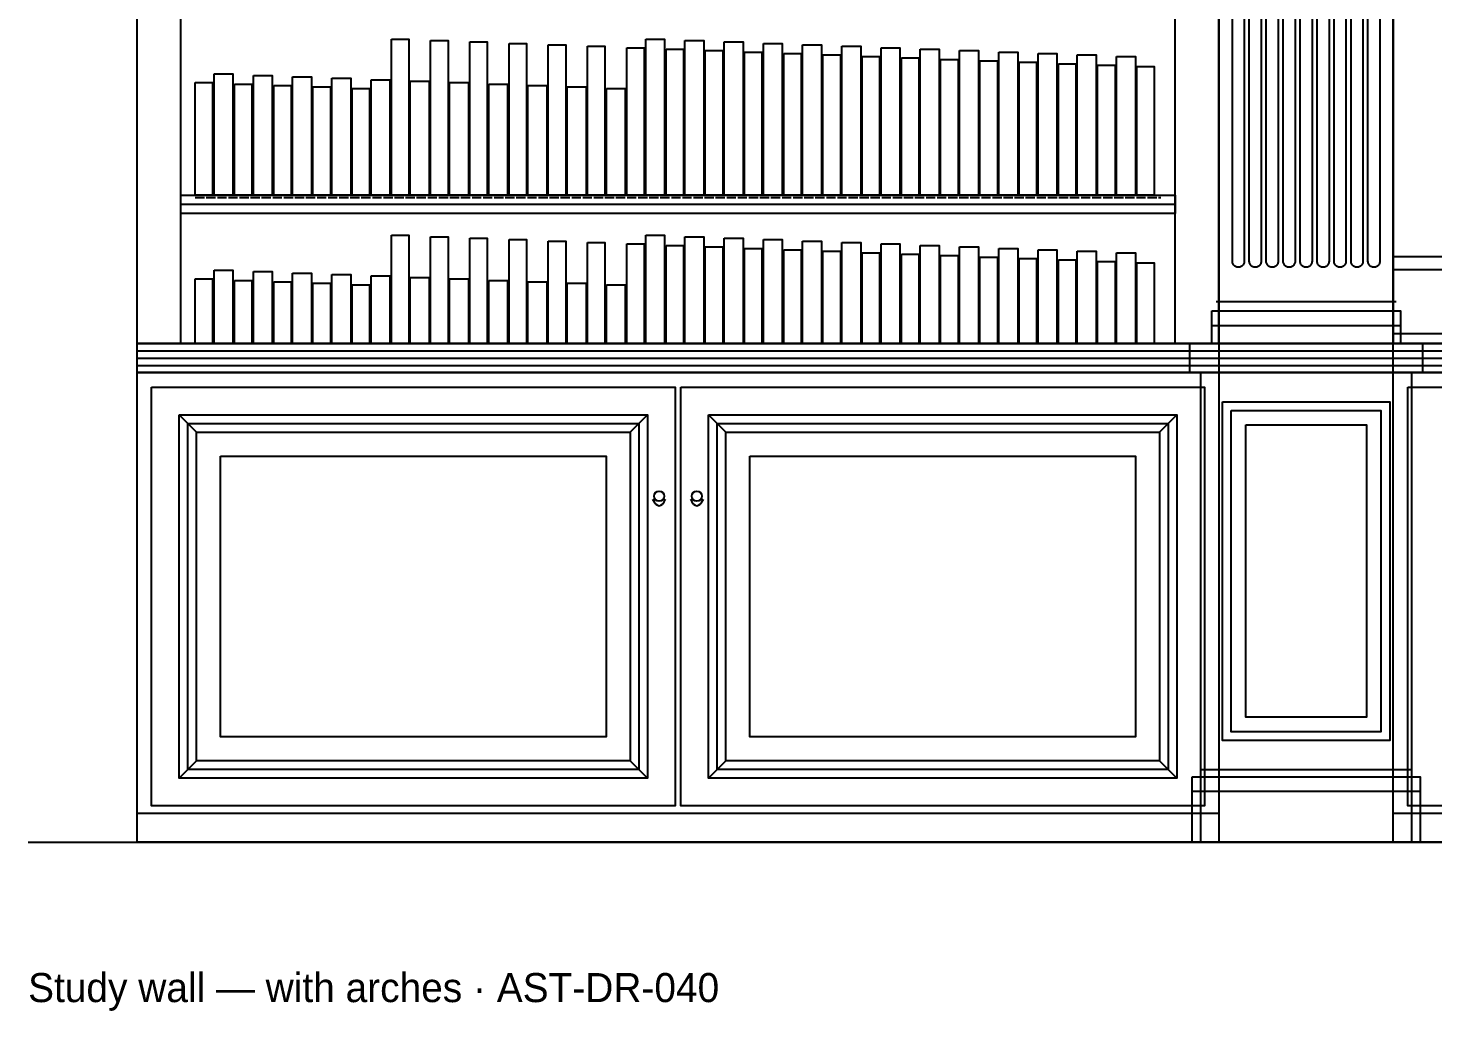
# Model space of a CAD drawing. Header units: inches. Extents: x 0 to 410, y -9 to 115.
# Drawn here: x 0 to 76.1, y -9.1 to 44.1 of the extents above; entities that cross this region are included whole.
import ezdxf

# ---------------------------------------------------------------- set-up
doc = ezdxf.new("R2010")
doc.units = ezdxf.units.IN
doc.header["$MEASUREMENT"] = 0
doc.linetypes.add('DASHED', pattern=[0.6, 0.5, -0.1])
doc.layers.add('Study wall elevation with arches', color=7, linetype='Continuous')

msp = doc.modelspace()

# ---------------------------------------------------------------- linework, layer by layer
at = {"layer": 'Study wall elevation with arches'}
for p, q in [((8.268, 27.008), (8.268, 80.197)), ((62.165, 27.008), (62.165, 80.197)), ((8.268, 34.567), (62.165, 34.567)), ((73.976, 31.024), (124.724, 31.024)), ((64.37, 29.291), (74.134, 29.291)), ((64.134, 27.992), (74.37, 27.992)), ((73.976, 27.559), (124.724, 27.559)), ((5.906, 26.614), (64.528, 26.614)), ((5.906, 26.22), (64.528, 26.22)), ((62.953, 26.614), (75.551, 26.614)), ((62.953, 26.22), (75.551, 26.22)), ((73.976, 26.614), (124.724, 26.614)), ((73.976, 26.22), (124.724, 26.22)), ((5.906, 25.827), (64.528, 25.827)), ((62.953, 25.827), (75.551, 25.827)), ((73.976, 25.827), (124.724, 25.827)), ((8.189, 23.15), (9.134, 22.205)), ((33.563, 23.15), (32.618, 22.205)), ((36.87, 23.15), (37.815, 22.205)), ((62.244, 23.15), (61.299, 22.205)), ((8.189, 3.465), (9.134, 4.409)), ((33.563, 3.465), (32.618, 4.409)), ((36.87, 3.465), (37.815, 4.409)), ((62.244, 3.465), (61.299, 4.409)), ((63.543, 3.937), (74.961, 3.937)), ((63.071, 2.756), (75.433, 2.756)), ((5.906, 1.575), (64.528, 1.575)), ((73.976, 1.575), (124.724, 1.575)), ((0, 0), (190.827, 0))]:
    msp.add_line(p, q, dxfattribs=at)
at = {"layer": 'Study wall elevation with arches', "linetype": 'DASHED'}
msp.add_line((9.055, 34.921), (61.378, 34.921), dxfattribs=at)
at = {"layer": 'Study wall elevation with arches'}
for points in [[(5.906, 96.929), (64.528, 96.929), (64.528, 27.008), (5.906, 27.008), (5.906, 96.929)], [(64.528, 96.929), (73.976, 96.929), (73.976, 27.008), (64.528, 27.008), (64.528, 96.929)], [(73.976, 96.929), (124.724, 96.929), (124.724, 27.008), (73.976, 27.008), (73.976, 96.929)], [(65.256, 31.463), (65.256, 90.308)], [(65.899, 90.308), (65.899, 31.463)], [(66.174, 31.463), (66.174, 90.308)], [(66.817, 90.308), (66.817, 31.463)], [(67.093, 31.463), (67.093, 90.308)], [(67.736, 90.308), (67.736, 31.463)], [(68.012, 31.463), (68.012, 90.308)], [(68.655, 90.308), (68.655, 31.463)], [(68.93, 31.463), (68.93, 90.308)], [(69.573, 90.308), (69.573, 31.463)], [(69.849, 31.463), (69.849, 90.308)], [(70.492, 90.308), (70.492, 31.463)], [(70.768, 31.463), (70.768, 90.308)], [(71.411, 90.308), (71.411, 31.463)], [(71.686, 31.463), (71.686, 90.308)], [(72.329, 90.308), (72.329, 31.463)], [(72.605, 31.463), (72.605, 90.308)], [(73.248, 90.308), (73.248, 31.463)], [(19.685, 43.504), (20.63, 43.504), (20.63, 35.039), (19.685, 35.039), (19.685, 43.504)], [(21.811, 43.425), (22.756, 43.425), (22.756, 35.039), (21.811, 35.039), (21.811, 43.425)], [(33.465, 43.504), (34.488, 43.504), (34.488, 35.039), (33.465, 35.039), (33.465, 43.504)], [(35.591, 43.425), (36.614, 43.425), (36.614, 35.039), (35.591, 35.039), (35.591, 43.425)], [(23.937, 43.346), (24.882, 43.346), (24.882, 35.039), (23.937, 35.039), (23.937, 43.346)], [(26.063, 43.268), (27.008, 43.268), (27.008, 35.039), (26.063, 35.039), (26.063, 43.268)], [(28.189, 43.189), (29.134, 43.189), (29.134, 35.039), (28.189, 35.039), (28.189, 43.189)], [(30.315, 43.11), (31.26, 43.11), (31.26, 35.039), (30.315, 35.039), (30.315, 43.11)], [(32.441, 43.031), (33.386, 43.031), (33.386, 35.039), (32.441, 35.039), (32.441, 43.031)], [(34.567, 42.953), (35.512, 42.953), (35.512, 35.039), (34.567, 35.039), (34.567, 42.953)], [(36.693, 42.874), (37.638, 42.874), (37.638, 35.039), (36.693, 35.039), (36.693, 42.874)], [(37.717, 43.346), (38.74, 43.346), (38.74, 35.039), (37.717, 35.039), (37.717, 43.346)], [(38.819, 42.795), (39.764, 42.795), (39.764, 35.039), (38.819, 35.039), (38.819, 42.795)], [(39.843, 43.268), (40.866, 43.268), (40.866, 35.039), (39.843, 35.039), (39.843, 43.268)], [(40.945, 42.717), (41.89, 42.717), (41.89, 35.039), (40.945, 35.039), (40.945, 42.717)], [(41.969, 43.189), (42.992, 43.189), (42.992, 35.039), (41.969, 35.039), (41.969, 43.189)], [(43.071, 42.638), (44.016, 42.638), (44.016, 35.039), (43.071, 35.039), (43.071, 42.638)], [(44.094, 43.11), (45.118, 43.11), (45.118, 35.039), (44.094, 35.039), (44.094, 43.11)], [(46.22, 43.031), (47.244, 43.031), (47.244, 35.039), (46.22, 35.039), (46.22, 43.031)], [(48.346, 42.953), (49.37, 42.953), (49.37, 35.039), (48.346, 35.039), (48.346, 42.953)], [(50.472, 42.874), (51.496, 42.874), (51.496, 35.039), (50.472, 35.039), (50.472, 42.874)], [(52.598, 42.795), (53.622, 42.795), (53.622, 35.039), (52.598, 35.039), (52.598, 42.795)], [(54.724, 42.717), (55.748, 42.717), (55.748, 35.039), (54.724, 35.039), (54.724, 42.717)], [(56.85, 42.638), (57.874, 42.638), (57.874, 35.039), (56.85, 35.039), (56.85, 42.638)], [(45.197, 42.559), (46.142, 42.559), (46.142, 35.039), (45.197, 35.039), (45.197, 42.559)], [(47.323, 42.48), (48.268, 42.48), (48.268, 35.039), (47.323, 35.039), (47.323, 42.48)], [(49.449, 42.402), (50.394, 42.402), (50.394, 35.039), (49.449, 35.039), (49.449, 42.402)], [(51.575, 42.323), (52.52, 42.323), (52.52, 35.039), (51.575, 35.039), (51.575, 42.323)], [(53.701, 42.244), (54.646, 42.244), (54.646, 35.039), (53.701, 35.039), (53.701, 42.244)], [(55.827, 42.165), (56.772, 42.165), (56.772, 35.039), (55.827, 35.039), (55.827, 42.165)], [(57.953, 42.087), (58.898, 42.087), (58.898, 35.039), (57.953, 35.039), (57.953, 42.087)], [(58.976, 42.559), (60, 42.559), (60, 35.039), (58.976, 35.039), (58.976, 42.559)], [(60.079, 42.008), (61.024, 42.008), (61.024, 35.039), (60.079, 35.039), (60.079, 42.008)], [(9.055, 41.142), (10, 41.142), (10, 35.039), (9.055, 35.039), (9.055, 41.142)], [(10.079, 41.614), (11.102, 41.614), (11.102, 35.039), (10.079, 35.039), (10.079, 41.614)], [(12.205, 41.535), (13.228, 41.535), (13.228, 35.039), (12.205, 35.039), (12.205, 41.535)], [(14.331, 41.457), (15.354, 41.457), (15.354, 35.039), (14.331, 35.039), (14.331, 41.457)], [(16.457, 41.378), (17.48, 41.378), (17.48, 35.039), (16.457, 35.039), (16.457, 41.378)], [(18.583, 41.299), (19.606, 41.299), (19.606, 35.039), (18.583, 35.039), (18.583, 41.299)], [(20.709, 41.22), (21.732, 41.22), (21.732, 35.039), (20.709, 35.039), (20.709, 41.22)], [(22.835, 41.142), (23.858, 41.142), (23.858, 35.039), (22.835, 35.039), (22.835, 41.142)], [(11.181, 41.063), (12.126, 41.063), (12.126, 35.039), (11.181, 35.039), (11.181, 41.063)], [(13.307, 40.984), (14.252, 40.984), (14.252, 35.039), (13.307, 35.039), (13.307, 40.984)], [(15.433, 40.906), (16.378, 40.906), (16.378, 35.039), (15.433, 35.039), (15.433, 40.906)], [(17.559, 40.827), (18.504, 40.827), (18.504, 35.039), (17.559, 35.039), (17.559, 40.827)], [(24.961, 41.063), (25.984, 41.063), (25.984, 35.039), (24.961, 35.039), (24.961, 41.063)], [(27.087, 40.984), (28.11, 40.984), (28.11, 35.039), (27.087, 35.039), (27.087, 40.984)], [(29.213, 40.906), (30.236, 40.906), (30.236, 35.039), (29.213, 35.039), (29.213, 40.906)], [(31.339, 40.827), (32.362, 40.827), (32.362, 35.039), (31.339, 35.039), (31.339, 40.827)], [(8.268, 35.039), (62.165, 35.039), (62.165, 34.055), (8.268, 34.055), (8.268, 35.039)], [(19.685, 32.874), (20.63, 32.874), (20.63, 27.008), (19.685, 27.008), (19.685, 32.874)], [(21.811, 32.795), (22.756, 32.795), (22.756, 27.008), (21.811, 27.008), (21.811, 32.795)], [(33.465, 32.874), (34.488, 32.874), (34.488, 27.008), (33.465, 27.008), (33.465, 32.874)], [(35.591, 32.795), (36.614, 32.795), (36.614, 27.008), (35.591, 27.008), (35.591, 32.795)], [(23.937, 32.717), (24.882, 32.717), (24.882, 27.008), (23.937, 27.008), (23.937, 32.717)], [(26.063, 32.638), (27.008, 32.638), (27.008, 27.008), (26.063, 27.008), (26.063, 32.638)], [(28.189, 32.559), (29.134, 32.559), (29.134, 27.008), (28.189, 27.008), (28.189, 32.559)], [(30.315, 32.48), (31.26, 32.48), (31.26, 27.008), (30.315, 27.008), (30.315, 32.48)], [(32.441, 32.402), (33.386, 32.402), (33.386, 27.008), (32.441, 27.008), (32.441, 32.402)], [(34.567, 32.323), (35.512, 32.323), (35.512, 27.008), (34.567, 27.008), (34.567, 32.323)], [(36.693, 32.244), (37.638, 32.244), (37.638, 27.008), (36.693, 27.008), (36.693, 32.244)], [(37.717, 32.717), (38.74, 32.717), (38.74, 27.008), (37.717, 27.008), (37.717, 32.717)], [(38.819, 32.165), (39.764, 32.165), (39.764, 27.008), (38.819, 27.008), (38.819, 32.165)], [(39.843, 32.638), (40.866, 32.638), (40.866, 27.008), (39.843, 27.008), (39.843, 32.638)], [(40.945, 32.087), (41.89, 32.087), (41.89, 27.008), (40.945, 27.008), (40.945, 32.087)], [(41.969, 32.559), (42.992, 32.559), (42.992, 27.008), (41.969, 27.008), (41.969, 32.559)], [(43.071, 32.008), (44.016, 32.008), (44.016, 27.008), (43.071, 27.008), (43.071, 32.008)], [(44.094, 32.48), (45.118, 32.48), (45.118, 27.008), (44.094, 27.008), (44.094, 32.48)], [(46.22, 32.402), (47.244, 32.402), (47.244, 27.008), (46.22, 27.008), (46.22, 32.402)], [(48.346, 32.323), (49.37, 32.323), (49.37, 27.008), (48.346, 27.008), (48.346, 32.323)], [(50.472, 32.244), (51.496, 32.244), (51.496, 27.008), (50.472, 27.008), (50.472, 32.244)], [(52.598, 32.165), (53.622, 32.165), (53.622, 27.008), (52.598, 27.008), (52.598, 32.165)], [(54.724, 32.087), (55.748, 32.087), (55.748, 27.008), (54.724, 27.008), (54.724, 32.087)], [(56.85, 32.008), (57.874, 32.008), (57.874, 27.008), (56.85, 27.008), (56.85, 32.008)], [(45.197, 31.929), (46.142, 31.929), (46.142, 27.008), (45.197, 27.008), (45.197, 31.929)], [(47.323, 31.85), (48.268, 31.85), (48.268, 27.008), (47.323, 27.008), (47.323, 31.85)], [(49.449, 31.772), (50.394, 31.772), (50.394, 27.008), (49.449, 27.008), (49.449, 31.772)], [(51.575, 31.693), (52.52, 31.693), (52.52, 27.008), (51.575, 27.008), (51.575, 31.693)], [(53.701, 31.614), (54.646, 31.614), (54.646, 27.008), (53.701, 27.008), (53.701, 31.614)], [(55.827, 31.535), (56.772, 31.535), (56.772, 27.008), (55.827, 27.008), (55.827, 31.535)], [(57.953, 31.457), (58.898, 31.457), (58.898, 27.008), (57.953, 27.008), (57.953, 31.457)], [(58.976, 31.929), (60, 31.929), (60, 27.008), (58.976, 27.008), (58.976, 31.929)], [(60.079, 31.378), (61.024, 31.378), (61.024, 27.008), (60.079, 27.008), (60.079, 31.378)], [(73.976, 31.732), (124.724, 31.732), (124.724, 27.008), (73.976, 27.008), (73.976, 31.732)], [(9.055, 30.512), (10, 30.512), (10, 27.008), (9.055, 27.008), (9.055, 30.512)], [(10.079, 30.984), (11.102, 30.984), (11.102, 27.008), (10.079, 27.008), (10.079, 30.984)], [(12.205, 30.906), (13.228, 30.906), (13.228, 27.008), (12.205, 27.008), (12.205, 30.906)], [(14.331, 30.827), (15.354, 30.827), (15.354, 27.008), (14.331, 27.008), (14.331, 30.827)], [(16.457, 30.748), (17.48, 30.748), (17.48, 27.008), (16.457, 27.008), (16.457, 30.748)], [(18.583, 30.669), (19.606, 30.669), (19.606, 27.008), (18.583, 27.008), (18.583, 30.669)], [(20.709, 30.591), (21.732, 30.591), (21.732, 27.008), (20.709, 27.008), (20.709, 30.591)], [(22.835, 30.512), (23.858, 30.512), (23.858, 27.008), (22.835, 27.008), (22.835, 30.512)], [(65.577, 31.142), (65.577, 31.142)], [(66.496, 31.142), (66.496, 31.142)], [(67.415, 31.142), (67.415, 31.142)], [(68.333, 31.142), (68.333, 31.142)], [(69.252, 31.142), (69.252, 31.142)], [(70.171, 31.142), (70.171, 31.142)], [(71.089, 31.142), (71.089, 31.142)], [(72.008, 31.142), (72.008, 31.142)], [(72.927, 31.142), (72.927, 31.142)], [(11.181, 30.433), (12.126, 30.433), (12.126, 27.008), (11.181, 27.008), (11.181, 30.433)], [(13.307, 30.354), (14.252, 30.354), (14.252, 27.008), (13.307, 27.008), (13.307, 30.354)], [(15.433, 30.276), (16.378, 30.276), (16.378, 27.008), (15.433, 27.008), (15.433, 30.276)], [(17.559, 30.197), (18.504, 30.197), (18.504, 27.008), (17.559, 27.008), (17.559, 30.197)], [(24.961, 30.433), (25.984, 30.433), (25.984, 27.008), (24.961, 27.008), (24.961, 30.433)], [(27.087, 30.354), (28.11, 30.354), (28.11, 27.008), (27.087, 27.008), (27.087, 30.354)], [(29.213, 30.276), (30.236, 30.276), (30.236, 27.008), (29.213, 27.008), (29.213, 30.276)], [(31.339, 30.197), (32.362, 30.197), (32.362, 27.008), (31.339, 27.008), (31.339, 30.197)], [(64.134, 28.78), (74.37, 28.78), (74.37, 27.008), (64.134, 27.008), (64.134, 28.78)], [(5.906, 27.008), (64.528, 27.008), (64.528, 25.433), (5.906, 25.433), (5.906, 27.008)], [(62.953, 27.008), (75.551, 27.008), (75.551, 25.433), (62.953, 25.433), (62.953, 27.008)], [(73.976, 27.008), (124.724, 27.008), (124.724, 25.433), (73.976, 25.433), (73.976, 27.008)], [(5.906, 25.433), (64.528, 25.433), (64.528, 0), (5.906, 0), (5.906, 25.433)], [(63.543, 25.433), (74.961, 25.433), (74.961, 0), (63.543, 0), (63.543, 25.433)], [(73.976, 25.433), (124.724, 25.433), (124.724, 0), (73.976, 0), (73.976, 25.433)], [(6.693, 24.646), (35.059, 24.646), (35.059, 1.969), (6.693, 1.969), (6.693, 24.646)], [(35.374, 24.646), (63.74, 24.646), (63.74, 1.969), (35.374, 1.969), (35.374, 24.646)], [(74.764, 24.646), (99.193, 24.646), (99.193, 1.969), (74.764, 1.969), (74.764, 24.646)], [(64.724, 23.858), (73.78, 23.858), (73.78, 5.512), (64.724, 5.512), (64.724, 23.858)], [(8.189, 23.15), (33.563, 23.15), (33.563, 3.465), (8.189, 3.465), (8.189, 23.15)], [(36.87, 23.15), (62.244, 23.15), (62.244, 3.465), (36.87, 3.465), (36.87, 23.15)], [(65.197, 23.386), (73.307, 23.386), (73.307, 5.984), (65.197, 5.984), (65.197, 23.386)], [(8.661, 22.677), (33.091, 22.677), (33.091, 3.937), (8.661, 3.937), (8.661, 22.677)], [(9.134, 22.205), (32.618, 22.205), (32.618, 4.409), (9.134, 4.409), (9.134, 22.205)], [(37.343, 22.677), (61.772, 22.677), (61.772, 3.937), (37.343, 3.937), (37.343, 22.677)], [(37.815, 22.205), (61.299, 22.205), (61.299, 4.409), (37.815, 4.409), (37.815, 22.205)], [(65.984, 22.598), (72.52, 22.598), (72.52, 6.772), (65.984, 6.772), (65.984, 22.598)], [(10.433, 20.906), (31.319, 20.906), (31.319, 5.709), (10.433, 5.709), (10.433, 20.906)], [(39.114, 20.906), (60, 20.906), (60, 5.709), (39.114, 5.709), (39.114, 20.906)], [(63.071, 3.543), (75.433, 3.543), (75.433, 0), (63.071, 0), (63.071, 3.543)]]:
    msp.add_lwpolyline(points, dxfattribs=at)
for centre in [(34.193, 18.74), (36.24, 18.74)]:
    msp.add_circle(centre, 0.276, dxfattribs=at)
for points in [[(65.577, 31.142), (65.521, 31.142), (65.465, 31.157), (65.417, 31.185), (65.368, 31.213), (65.327, 31.254), (65.299, 31.303), (65.271, 31.351), (65.256, 31.407), (65.256, 31.463)], [(65.899, 31.463), (65.899, 31.407), (65.884, 31.351), (65.856, 31.303), (65.828, 31.254), (65.787, 31.213), (65.738, 31.185), (65.689, 31.157), (65.634, 31.142), (65.577, 31.142)], [(66.496, 31.142), (66.439, 31.142), (66.384, 31.157), (66.335, 31.185), (66.286, 31.213), (66.246, 31.254), (66.217, 31.303), (66.189, 31.351), (66.174, 31.407), (66.174, 31.463)], [(66.817, 31.463), (66.817, 31.407), (66.802, 31.351), (66.774, 31.303), (66.746, 31.254), (66.705, 31.213), (66.657, 31.185), (66.608, 31.157), (66.552, 31.142), (66.496, 31.142)], [(67.415, 31.142), (67.358, 31.142), (67.303, 31.157), (67.254, 31.185), (67.205, 31.213), (67.165, 31.254), (67.136, 31.303), (67.108, 31.351), (67.093, 31.407), (67.093, 31.463)], [(67.736, 31.463), (67.736, 31.407), (67.721, 31.351), (67.693, 31.303), (67.665, 31.254), (67.624, 31.213), (67.575, 31.185), (67.527, 31.157), (67.471, 31.142), (67.415, 31.142)], [(68.333, 31.142), (68.277, 31.142), (68.221, 31.157), (68.173, 31.185), (68.124, 31.213), (68.083, 31.254), (68.055, 31.303), (68.027, 31.351), (68.012, 31.407), (68.012, 31.463)], [(68.655, 31.463), (68.655, 31.407), (68.64, 31.351), (68.612, 31.303), (68.583, 31.254), (68.543, 31.213), (68.494, 31.185), (68.445, 31.157), (68.39, 31.142), (68.333, 31.142)], [(69.252, 31.142), (69.195, 31.142), (69.14, 31.157), (69.091, 31.185), (69.042, 31.213), (69.002, 31.254), (68.973, 31.303), (68.945, 31.351), (68.93, 31.407), (68.93, 31.463)], [(69.573, 31.463), (69.573, 31.407), (69.558, 31.351), (69.53, 31.303), (69.502, 31.254), (69.461, 31.213), (69.412, 31.185), (69.364, 31.157), (69.308, 31.142), (69.252, 31.142)], [(70.171, 31.142), (70.114, 31.142), (70.059, 31.157), (70.01, 31.185), (69.961, 31.213), (69.92, 31.254), (69.892, 31.303), (69.864, 31.351), (69.849, 31.407), (69.849, 31.463)], [(70.492, 31.463), (70.492, 31.407), (70.477, 31.351), (70.449, 31.303), (70.421, 31.254), (70.38, 31.213), (70.331, 31.185), (70.283, 31.157), (70.227, 31.142), (70.171, 31.142)], [(71.089, 31.142), (71.033, 31.142), (70.977, 31.157), (70.928, 31.185), (70.88, 31.213), (70.839, 31.254), (70.811, 31.303), (70.783, 31.351), (70.768, 31.407), (70.768, 31.463)], [(71.411, 31.463), (71.411, 31.407), (71.396, 31.351), (71.368, 31.303), (71.339, 31.254), (71.299, 31.213), (71.25, 31.185), (71.201, 31.157), (71.146, 31.142), (71.089, 31.142)], [(72.008, 31.142), (71.951, 31.142), (71.896, 31.157), (71.847, 31.185), (71.798, 31.213), (71.757, 31.254), (71.729, 31.303), (71.701, 31.351), (71.686, 31.407), (71.686, 31.463)], [(72.329, 31.463), (72.329, 31.407), (72.314, 31.351), (72.286, 31.303), (72.258, 31.254), (72.217, 31.213), (72.168, 31.185), (72.12, 31.157), (72.064, 31.142), (72.008, 31.142)], [(72.927, 31.142), (72.87, 31.142), (72.815, 31.157), (72.766, 31.185), (72.717, 31.213), (72.676, 31.254), (72.648, 31.303), (72.62, 31.351), (72.605, 31.407), (72.605, 31.463)], [(73.248, 31.463), (73.248, 31.407), (73.233, 31.351), (73.205, 31.303), (73.177, 31.254), (73.136, 31.213), (73.087, 31.185), (73.038, 31.157), (72.983, 31.142), (72.927, 31.142)]]:
    msp.add_open_spline(points, degree=3, knots=[0, 0, 0, 0, 1, 1, 1, 2, 2, 2, 3, 3, 3, 3], dxfattribs=at)
for points in [[(33.839, 18.583), (34.075, 18.11), (34.311, 18.11), (34.547, 18.583)], [(35.886, 18.583), (36.122, 18.11), (36.358, 18.11), (36.594, 18.583)]]:
    msp.add_open_spline(points, degree=3, dxfattribs=at)

# ---------------------------------------------------------------- texts
at = {"layer": 'LABELS'}
msp.add_text('Study wall — with arches · AST-DR-040', height=1.5748, dxfattribs=at).set_placement((0, -8.661))

doc.saveas('drawing.dxf')
